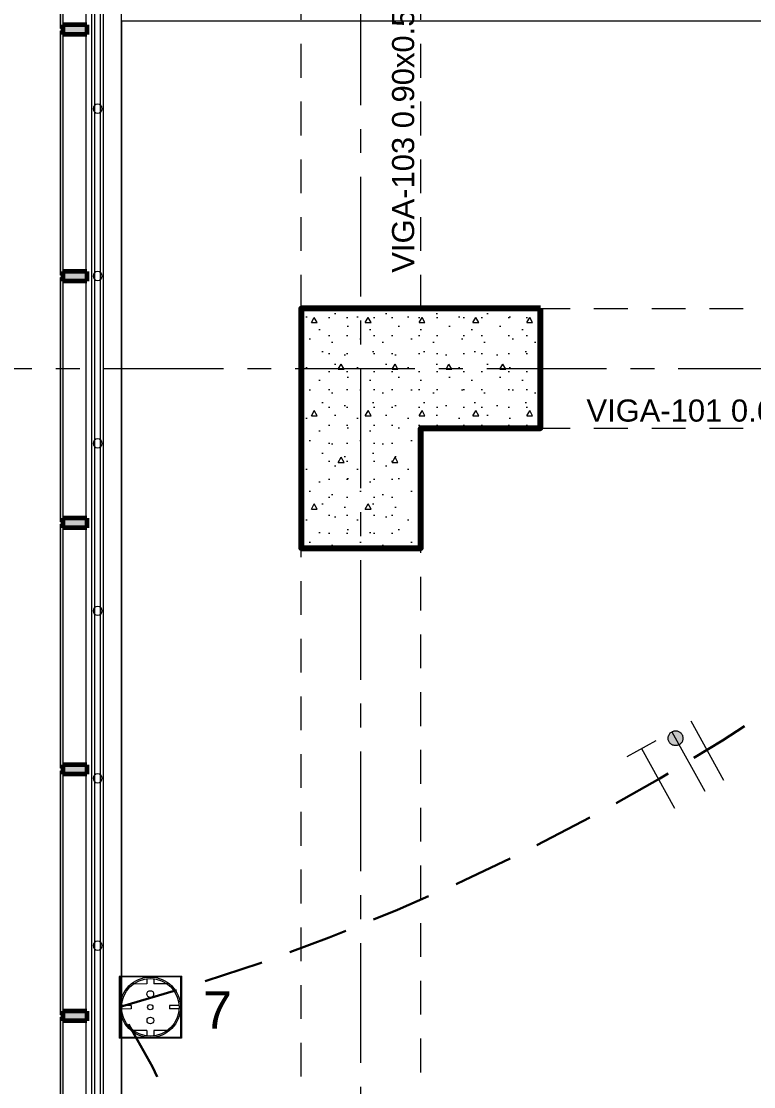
# Model space of a CAD drawing. Header units: inches. Extents: x -19 to 5698, y -728 to 92.
# Drawn here: x 192.901 to 195.96, y 14.15 to 18.6 of the extents above; entities that cross this region are included whole.
import ezdxf

# ---------------------------------------------------------------- set-up
doc = ezdxf.new("R2010")
doc.units = ezdxf.units.IN
doc.header["$MEASUREMENT"] = 0
doc.set_wipeout_variables(frame=1)
for name, pattern in [('HIDDEN', [0.375, 0.25, -0.125]), ('Hidden Line', [0.195611, 0.141111, -0.0545]), ('Punto & Raya', [0.65, 0.5, -0.075, 0, -0.075]), ('Rayas', [0.282222, 0.141111, -0.141111]), ('RAYITAS', [0.375, 0.25, -0.125]), ('Wipeout_Contour', [1, 0, -1])]:
    doc.linetypes.add(name, pattern=pattern)
doc.layers.get('0').update_dxf_attribs({"color": 61})
for name, color, linetype, lineweight in [('00 conduct tomacorr', 120, 'HIDDEN', 30), ('00 IE LUZ EMERGENCIA', 253, 'Continuous', 0), ('10 REM ACABADOS', 170, 'Continuous', 13), ('T-TECHO-E', 150, 'Continuous', 20), ('TOMACORRIENTE', 22, 'RAYITAS', 9)]:
    doc.layers.add(name, color=color, linetype=linetype, lineweight=lineweight)
for name, color, linetype in [('02 _ ARQ _ ALB _ Ejes Generales', 251, 'Continuous'), ('02 _ ARQ _ ZON _ Espacio.3D', 7, 'Continuous'), ('08 _ STR _ EXT _ 06 Columnas', 7, 'Continuous'), ('08 _ STR _ EXT _ 07 Losa Aligerada', 7, 'Continuous'), ('08 _ STR _ EXT _ 09 Vigas', 251, 'Continuous'), ('Acabado - Muros', 7, 'Continuous'), ('Estructura - 04 MURO', 7, 'Continuous'), ('Interior - Escaleras & Barandillas', 7, 'Continuous'), ('Notas - Etiquetas', 7, 'Continuous')]:
    doc.layers.add(name, color=color, linetype=linetype)
doc.styles.add('Annotative', font='arial.ttf')
doc.styles.add('Estilo_Generado_4', font='swisse.ttf')

# ---------------------------------------------------------------- blocks, each defined once
blk = doc.blocks.new('tomacorriente schuko 2+T')
at = {"color": 3}
for p, q in [((-0.1377, -0.0281, -162.36), (-0.1377, -0.1227, -162.36)), ((-0.1377, -0.0281, -162.36), (-0.0441, -0.0281, -162.36)), ((-0.1367, -0.0296, -162.36), (-0.1367, -0.1211, -162.36)), ((-0.1367, -0.0296, -162.36), (-0.1367, -0.1211, -162.36)), ((-0.1367, -0.0296, -162.36), (-0.0452, -0.0296, -162.36)), ((-0.1367, -0.0296, -162.36), (-0.0909, -0.0296, -162.36)), ((-0.0935, -0.0318, -162.36), (-0.0935, -0.0465, -162.36)), ((-0.0909, -0.0296, -162.36), (-0.0452, -0.0296, -162.36)), ((-0.0883, -0.0318, -162.36), (-0.0883, -0.0465, -162.36)), ((-0.0452, -0.0296, -162.36), (-0.0452, -0.1211, -162.36)), ((-0.0452, -0.0296, -162.36), (-0.0452, -0.1211, -162.36)), ((-0.0441, -0.0281, -162.36), (-0.0441, -0.1227, -162.36)), ((-0.0935, -0.0465, -162.36), (-0.0883, -0.0465, -162.36)), ((-0.1261, -0.0496, -162.36), (-0.1261, -0.0701, -162.36)), ((-0.0557, -0.0496, -162.36), (-0.0557, -0.0701, -162.36)), ((-0.1342, -0.0701, -162.36), (-0.1261, -0.0701, -162.36)), ((-0.0557, -0.0701, -162.36), (-0.0476, -0.0701, -162.36)), ((-0.1342, -0.0806, -162.36), (-0.1261, -0.0806, -162.36)), ((-0.1261, -0.0806, -162.36), (-0.1261, -0.1011, -162.36)), ((-0.0557, -0.0806, -162.36), (-0.0476, -0.0806, -162.36)), ((-0.0557, -0.0806, -162.36), (-0.0557, -0.1011, -162.36)), ((-0.0935, -0.1043, -162.36), (-0.0883, -0.1043, -162.36)), ((-0.0935, -0.1043, -162.36), (-0.0935, -0.1189, -162.36)), ((-0.0883, -0.1043, -162.36), (-0.0883, -0.1189, -162.36)), ((-0.1377, -0.1227, -162.36), (-0.0441, -0.1227, -162.36)), ((-0.1367, -0.1211, -162.36), (-0.0452, -0.1211, -162.36)), ((-0.1367, -0.1211, -162.36), (-0.0909, -0.1211, -162.36)), ((-0.0909, -0.1211, -162.36), (-0.0452, -0.1211, -162.36))]:
    blk.add_line(p, q, dxfattribs=at)
for centre, radius in [((-0.0909, -0.0754, -162.36), 0.0457), ((-0.0909, -0.0754, -162.36), 0.0436), ((-0.1109, -0.0754, -162.36), 0.00505), ((-0.091, -0.0755, -162.36), 0.00406), ((-0.0709, -0.0754, -162.36), 0.00505)]:
    blk.add_circle(centre, radius, dxfattribs=at)
blk = doc.blocks.new('a')
at = {"layer": 'TOMACORRIENTE', "ltscale": 0.05}
h = blk.add_hatch(color=4, dxfattribs=at)
edge = h.paths.add_edge_path()
edge.add_arc((0, 0.0752), 0.0211, 0, 360)
at = {"layer": 'TOMACORRIENTE', "color": 4}
for p, q in [((-0.1455, 0.0963), (-0.0515, 0.0963)), ((-0.0985, 0.0963), (-0.0985, -0.0966)), ((0, 0.0963), (0, -0.0963)), ((0.0623, -0.0963), (0.0623, 0.0963))]:
    blk.add_line(p, q, dxfattribs=at)
blk.add_circle((0, 0.0752), 0.0211, dxfattribs=at)
blk = doc.blocks.new('CABLE 3FACE')
at = {"layer": 'T-TECHO-E', "rotation": 59.94170052614085}
blk.add_blockref('a', (0, 0), dxfattribs=at)

msp = doc.modelspace()

# ---------------------------------------------------------------- hatches: boundary and pattern name
at = {"layer": '08 _ STR _ EXT _ 06 Columnas', "linetype": 'Continuous', "lineweight": 9}
h = msp.add_hatch(dxfattribs=at)
h.set_pattern_fill('HORMIGÓN_EN_MASA_0002', style=0, pattern_type=2)
h.set_pattern_definition([(0, (185.00004, 1e-08), (0, 0.3897114), [0.024375, -0.200625]), (0, (185.11254, 0.19486), (0, 0.3897114), [0.024375, -0.200625]), (60, (185.00004, 1e-08), (-0.3375, 0.194856), [0.024375, -0.200625]), (60, (185.22504, 1e-08), (-0.3375, 0.194856), [0.024375, -0.200625]), (120, (185.0244, 1e-08), (0.3375, 0.194856), [0.024375, -0.200625]), (120, (185.2494, 1e-08), (0.3375, 0.194856), [0.024375, -0.200625]), (0, (185.00004, 0.0375), (0, 0.075), [0, -0.075, 0, -0.1125]), (45, (185.03754, 0.0375), (-0.053033, 0.053033), [0, -0.05625, 0, -0.09375])])
h.paths.add_polyline_path([(195.07, 17.4), (194.07, 17.4), (194.07, 16.4), (194.57, 16.4), (194.57, 16.9), (195.07, 16.9)])
at = {"layer": 'Acabado - Muros', "linetype": 'Continuous', "lineweight": 9}
for points in [[(193.065, 19.59), (193.065, 18.57), (193.075, 18.57), (193.075, 19.59)], [(193.065, 18.56), (193.065, 17.54), (193.075, 17.54), (193.075, 18.56)], [(193.065, 17.53), (193.065, 16.51), (193.075, 16.51), (193.075, 17.53)], [(193.065, 16.5), (193.065, 15.48), (193.075, 15.48), (193.075, 16.5)], [(193.065, 15.47), (193.065, 14.45), (193.075, 14.45), (193.075, 15.47)], [(193.065, 14.44), (193.065, 13.42), (193.075, 13.42), (193.075, 14.44)]]:
    msp.add_hatch(color=250, dxfattribs=at).paths.add_polyline_path(points)

# ---------------------------------------------------------------- linework, layer by layer
at = {"layer": '02 _ ARQ _ ALB _ Ejes Generales', "color": 251, "linetype": 'Punto & Raya', "lineweight": 13, "true_color": 0x636466}
msp.add_line((194.32, 3.05), (194.32, 44.9), dxfattribs=at)
at = {"layer": '02 _ ARQ _ ZON _ Espacio.3D', "color": 254, "linetype": 'Continuous', "lineweight": 0, "flags": 128}
for points in [[(205.0199, 6.5), (205.02, 18.6001), (193.32, 18.6001), (193.32, 6.5)], [(194.57, 16.4), (194.07, 16.4), (194.07, 17.4), (195.07, 17.4), (195.07, 16.9), (194.57, 16.9)]]:
    msp.add_lwpolyline(points, close=True, dxfattribs=at)
at = {"layer": '08 _ STR _ EXT _ 06 Columnas', "color": 7, "linetype": 'Continuous', "lineweight": 80, "flags": 128}
msp.add_lwpolyline([(195.07, 17.4), (194.07, 17.4), (194.07, 16.4), (194.57, 16.4), (194.57, 16.9), (195.07, 16.9)], close=True, dxfattribs=at)
at = {"layer": '08 _ STR _ EXT _ 07 Losa Aligerada', "color": 7, "linetype": 'Rayas', "lineweight": 18, "flags": 128}
msp.add_lwpolyline([(193.22, 11.97, 1.049431), (198.7937, 6.3), (209.6003, 6.3), (209.6003, 6.2005), (214.7981, 6.2005), (214.7981, 7.2), (222.07, 7.2), (222.07, 5.6637), (223.2699, 5.6637), (223.2699, 4.2), (228.3699, 4.2), (228.3699, 5.6637), (229.57, 5.6637), (229.57, 7.2), (236.57, 7.2), (236.57, 14.9999), (236.57, 15.1499), (236.57, 15.1499), (236.57, 15.7999), (236.57, 15.7999), (236.57, 18.1001), (236.57, 20.35), (234.07, 20.35), (231.67, 20.35), (231.67, 22.35), (231.67, 22.6), (231.67, 24.5), (231.67, 24.75), (231.67, 26.75), (236.57, 26.75), (236.57, 29.7), (236.57, 35.2005), (236.57, 39.9), (228.67, 39.9), (223.5529, 39.9), (223.5529, 40.9), (218.9324, 40.9), (218.9324, 39.9), (208.37, 39.9), (208.37, 41.4352), (207.42, 41.4352), (207.42, 42.9), (202.22, 42.9), (202.22, 41.4352), (201.2699, 41.4352), (201.2699, 39.9), (196.2701, 39.9), (196.2701, 41.1), (192.8701, 41.1), (192.8701, 37.7), (194.07, 37.7), (194.07, 33.9), (193.17, 33.9), (193.17, 21.2663), (193.22, 21.2663)], format="xyb", close=True, dxfattribs=at)
at = {"layer": '08 _ STR _ EXT _ 07 Losa Aligerada', "color": 7, "linetype": 'Continuous', "lineweight": 18, "flags": 128}
msp.add_lwpolyline([(208.37, 42.6544), (207.42, 42.6544), (207.42, 42.9), (202.22, 42.9), (202.22, 42.6544), (201.2699, 42.6544), (201.2699, 39.9), (196.1201, 39.9), (196.1201, 40.95), (193.0201, 40.95), (193.0201, 37.7), (194.1639, 37.7), (194.1639, 33.9), (193.17, 33.9), (193.17, 23.8932), (193.17, 6.3), (212.718, 6.3)], dxfattribs=at)
at = {"layer": '08 _ STR _ EXT _ 09 Vigas', "color": 251, "linetype": 'Hidden Line', "lineweight": 13, "true_color": 0x636466}
for p, q in [((194.07, 17.4), (194.07, 29.7)), ((194.57, 17.4), (194.57, 29.7)), ((194.07, 7.2), (194.07, 17.4)), ((194.57, 17.4), (215.07, 17.4)), ((194.57, 16.9), (201.07, 16.9)), ((194.57, 7.7), (194.57, 16.9))]:
    msp.add_line(p, q, dxfattribs=at)
at = {"layer": 'Acabado - Muros', "color": 7, "linetype": 'Continuous', "lineweight": 60}
for p, q in [((193.075, 18.585), (193.075, 18.545)), ((193.075, 17.555), (193.075, 17.515)), ((193.075, 16.525), (193.075, 16.485)), ((193.075, 15.495), (193.075, 15.455)), ((193.075, 14.465), (193.075, 14.425))]:
    msp.add_line(p, q, dxfattribs=at)
at = {"layer": 'Acabado - Muros', "color": 7, "linetype": 'Continuous', "lineweight": 13, "flags": 128}
for points in [[(193.065, 19.59), (193.075, 19.59), (193.075, 18.57), (193.065, 18.57)], [(193.065, 18.56), (193.075, 18.56), (193.075, 17.54), (193.065, 17.54)], [(193.065, 17.53), (193.075, 17.53), (193.075, 16.51), (193.065, 16.51)], [(193.065, 16.5), (193.075, 16.5), (193.075, 15.48), (193.065, 15.48)], [(193.065, 15.47), (193.075, 15.47), (193.075, 14.45), (193.065, 14.45)], [(193.065, 14.44), (193.075, 14.44), (193.075, 13.42), (193.065, 13.42)]]:
    msp.add_lwpolyline(points, close=True, dxfattribs=at)

# ---------------------------------------------------------------- block references
at = {"layer": '00 conduct tomacorr', "xscale": 1.47256122672843, "yscale": 1.47256122672843, "zscale": 1.47256122672843, "rotation": 328.9486931147477}
msp.add_blockref('CABLE 3FACE', (195.6875, 15.5087), dxfattribs=at)

# ---------------------------------------------------------------- texts
at = {"layer": '00 IE LUZ EMERGENCIA', "style": 'Annotative'}
msp.add_attdef('7', (193.6595, 14.3921, 0), '', height=0.1562, dxfattribs=at)
at = {"layer": 'Notas - Etiquetas', "color": 171, "linetype": 'Continuous', "lineweight": 13, "insert": (194.5435, 17.55), "char_height": 0.0925, "attachment_point": 7, "rotation": 90, "style": 'Estilo_Generado_4'}
msp.add_mtext('\\A1;{\\pql;\\fSwis721 Ex BT|b0|i0|c0|p34;VIGA-103\\fSwis721 Ex BT|b0|i0|c0|p34; \\fSwis721 Ex BT|b0|i0|c0|p34;0.90\\fSwis721 Ex BT|b0|i0|c0|p34;x\\fSwis721 Ex BT|b0|i0|c0|p34;0.50\\fSwis721 Ex BT|b0|i0|c0|p34;m}', dxfattribs=at)
at = {"layer": 'Notas - Etiquetas', "color": 171, "linetype": 'Continuous', "lineweight": 13, "insert": (195.2619, 16.9267), "char_height": 0.0925, "attachment_point": 7, "style": 'Estilo_Generado_4'}
msp.add_mtext('\\A1;{\\pql;\\fSwis721 Ex BT|b0|i0|c0|p34;VIGA-101\\fSwis721 Ex BT|b0|i0|c0|p34; \\fSwis721 Ex BT|b0|i0|c0|p34;0.60\\fSwis721 Ex BT|b0|i0|c0|p34;x\\fSwis721 Ex BT|b0|i0|c0|p34;0.50\\fSwis721 Ex BT|b0|i0|c0|p34;m}', dxfattribs=at)

# ---------------------------------------------------------------- next in the draw order: wipeouts: each hides what was drawn before it
at = {"color": 254, "linetype": 'Wipeout_Contour', "lineweight": 0, "ltscale": 6465.790652}
msp.add_wipeout([(193.32, 6.45), (193.32, 22.4805), (193.17, 22.4805), (193.17, 6.45)], dxfattribs=at).dxf.layer = 'Estructura - 04 MURO'

# ---------------------------------------------------------------- next in the draw order: hatches: boundary and pattern name
at = {"layer": 'Acabado - Muros', "linetype": 'Continuous', "lineweight": 0}
for points in [[(193.175, 18.585), (193.075, 18.585), (193.075, 18.545), (193.175, 18.545)], [(193.175, 17.555), (193.075, 17.555), (193.075, 17.515), (193.175, 17.515)], [(193.175, 16.525), (193.075, 16.525), (193.075, 16.485), (193.175, 16.485)], [(193.175, 15.495), (193.075, 15.495), (193.075, 15.455), (193.175, 15.455)], [(193.175, 14.465), (193.075, 14.465), (193.075, 14.425), (193.175, 14.425)]]:
    msp.add_hatch(color=254, dxfattribs=at).paths.add_polyline_path(points)

# ---------------------------------------------------------------- next in the draw order: linework, layer by layer
at = {"layer": '00 conduct tomacorr'}
for centre, radius, start, end in [((190.7292, 23.7242), 9.596, 285.59957, 314.96879), ((189.8202, 12.3622), 4.0827, 328.7264, 31.2737)]:
    msp.add_arc(centre, radius, start, end, dxfattribs=at)
at = {"layer": '02 _ ARQ _ ALB _ Ejes Generales', "color": 251, "linetype": 'Punto & Raya', "lineweight": 13, "true_color": 0x636466}
msp.add_line((190.8454, 17.15), (196.8454, 17.15), dxfattribs=at)
at = {"layer": 'Acabado - Muros', "color": 7, "linetype": 'Continuous', "lineweight": 60}
for p, q in [((193.175, 18.585), (193.075, 18.585)), ((193.175, 18.585), (193.175, 18.545)), ((193.175, 18.545), (193.075, 18.545)), ((193.175, 17.555), (193.075, 17.555)), ((193.175, 17.555), (193.175, 17.515)), ((193.175, 17.515), (193.075, 17.515)), ((193.175, 16.525), (193.075, 16.525)), ((193.175, 16.525), (193.175, 16.485)), ((193.175, 16.485), (193.075, 16.485)), ((193.175, 15.495), (193.075, 15.495)), ((193.175, 15.495), (193.175, 15.455)), ((193.175, 15.455), (193.075, 15.455)), ((193.175, 14.465), (193.075, 14.465)), ((193.175, 14.465), (193.175, 14.425)), ((193.175, 14.425), (193.075, 14.425))]:
    msp.add_line(p, q, dxfattribs=at)
at = {"layer": 'Estructura - 04 MURO', "color": 7, "linetype": 'Continuous', "lineweight": 13, "flags": 128}
for points in [[(193.17, 22.4805), (193.17, 6.45)], [(193.32, 6.45), (193.32, 22.4805)]]:
    msp.add_lwpolyline(points, dxfattribs=at)
at = {"layer": 'Interior - Escaleras & Barandillas', "color": 161, "linetype": 'Continuous', "lineweight": 13}
for p, q in [((193.195, 24.5272), (193.195, 6.3625)), ((193.2075, 24.5272), (193.2075, 6.3375)), ((193.2075, 24.5272), (193.2075, 6.3375)), ((193.2075, 24.5272), (193.2075, 6.3375)), ((193.2325, 6.3625), (193.2325, 24.5272)), ((193.2325, 6.3625), (193.2325, 24.5272)), ((193.2325, 6.3625), (193.2325, 24.5272)), ((193.245, 6.3625), (193.245, 24.5272))]:
    msp.add_line(p, q, dxfattribs=at)
at = {"layer": 'Interior - Escaleras & Barandillas', "color": 161, "linetype": 'Continuous', "lineweight": 13, "flags": 128}
for points in [[(193.2388, 18.2351, 1), (193.2013, 18.2351, 1)], [(193.2388, 17.536, 1), (193.2013, 17.536, 1)], [(193.2388, 16.8368, 1), (193.2013, 16.8368, 1)], [(193.2388, 16.1377, 1), (193.2013, 16.1377, 1)], [(193.2388, 15.4386, 1), (193.2013, 15.4386, 1)], [(193.2388, 14.7395, 1), (193.2013, 14.7395, 1)]]:
    msp.add_lwpolyline(points, format="xyb", close=True, dxfattribs=at)

# ---------------------------------------------------------------- next in the draw order: block references
at = {"layer": '10 REM ACABADOS', "xscale": 2.759423129612763, "yscale": 2.759423129612763, "zscale": 2.759423129612763, "rotation": 270.0990031473628}
msp.add_blockref('tomacorriente schuko 2+T', (193.6486, 14.2316, 448.0199), dxfattribs=at)

doc.saveas('drawing.dxf')
